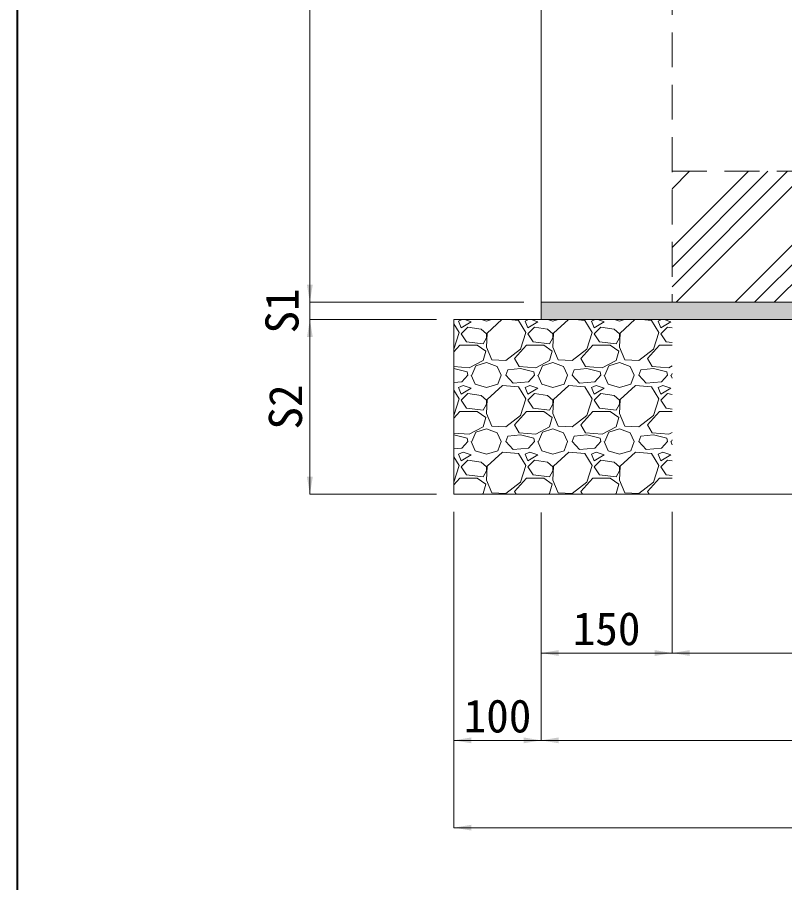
# Model space of a CAD drawing. Units: millimetres at full size. Extents: x 77366 to 106166, y -28085 to 6898.
# Drawn here: x 95666 to 96545, y -4414 to -3423 of the extents above; entities that cross this region are included whole.
import ezdxf
from ezdxf.enums import TextEntityAlignment as Align

# ---------------------------------------------------------------- set-up
doc = ezdxf.new("R2010")
doc.units = ezdxf.units.MM
doc.header["$LTSCALE"] = 50
doc.linetypes.add('USER2', pattern=[1.2, 0.8, -0.4])
for name, color, linetype, lineweight in [('ハッチング', 7, 'Continuous', 9), ('図枠', 7, 'Continuous', 5), ('基礎', 7, 'Continuous', 5), ('寸法線', 7, 'Continuous', 13), ('本体', 2, 'Continuous', 20)]:
    doc.layers.add(name, color=color, linetype=linetype, lineweight=lineweight)
doc.layers.add('モルタル', color=7, linetype='Continuous')
doc.styles.add('ＭＳ ゴシック', font='')
doc.styles.get('ＭＳ ゴシック').set_extended_font_data('MS Gothic')

# ---------------------------------------------------------------- blocks, each defined once
blk = doc.blocks.new('filled_arrow')
at = {"color": 0, "linetype": 'Continuous', "lineweight": -2}
blk.add_solid([(7.5, 1.25), (0, 0), (7.5, -1.25)], dxfattribs=at)

msp = doc.modelspace()

# ---------------------------------------------------------------- hatches: boundary and pattern name
at = {"layer": 'ハッチング'}
h = msp.add_hatch(dxfattribs=at)
h.set_pattern_fill('USER', color=256, style=0, pattern_type=2)
h.set_pattern_definition([(45, (17075.25, -6515.69), (-67.35192, 67.35192), []), (45, (17097.7, -6515.69), (-67.35192, 67.35192), []), (45, (17120.15, -6515.69), (-67.35192, 67.35192), []), (45, (17142.6, -6515.69), (-67.35192, 67.35192), [])])
h.paths.add_polyline_path([(96416.05, -3599.22), (96416.05, -3749.22), (96916.05, -3749.22), (96916.05, -3599.22)])
at = {"layer": 'モルタル'}
msp.add_hatch(color=256, dxfattribs=at).paths.add_polyline_path([(96266.05, -3749.22), (96266.05, -3769.22), (97066.05, -3769.22), (97066.05, -3749.22)])

# ---------------------------------------------------------------- linework, layer by layer
at = {"layer": '図枠', "lineweight": 40}
msp.add_line((95665.8, -1525.36), (95665.8, -7065.36), dxfattribs=at)
at = {"layer": '基礎', "color": 3, "lineweight": 20}
for p, q in [((96166.05, -3769.22), (96166.05, -3969.22)), ((96166.05, -3769.22), (97166.05, -3769.22)), ((96166.05, -3969.22), (97166.05, -3969.22))]:
    msp.add_line(p, q, dxfattribs=at)
at = {"layer": '基礎'}
for p, q in [((96172.16, -3783.88), (96166.05, -3773.88)), ((96175.36, -3769.22), (96171.4, -3770.92)), ((96171.4, -3770.92), (96174.44, -3778.54)), ((96174.44, -3778.54), (96185.87, -3771.69)), ((96185.87, -3771.69), (96178.49, -3769.22)), ((96197.62, -3769.22), (96203.4, -3770.92)), ((96203.4, -3770.92), (96209.18, -3769.22)), ((96221.05, -3769.22), (96204.16, -3784.64)), ((96239.98, -3770.16), (96228.72, -3769.22)), ((96248.36, -3783.88), (96239.98, -3770.16)), ((96251.56, -3769.22), (96247.6, -3770.92)), ((96247.6, -3770.92), (96250.64, -3778.54)), ((96250.64, -3778.54), (96262.07, -3771.69)), ((96262.07, -3771.69), (96254.69, -3769.22)), ((96273.82, -3769.22), (96279.6, -3770.92)), ((96279.6, -3770.92), (96285.38, -3769.22)), ((96297.25, -3769.22), (96280.36, -3784.64)), ((96316.18, -3770.16), (96304.92, -3769.22)), ((96324.56, -3783.88), (96316.18, -3770.16)), ((96327.76, -3769.22), (96323.8, -3770.92)), ((96323.8, -3770.92), (96326.84, -3778.54)), ((96326.84, -3778.54), (96338.27, -3771.69)), ((96338.27, -3771.69), (96330.89, -3769.22)), ((96350.02, -3769.22), (96355.8, -3770.92)), ((96355.8, -3770.92), (96361.58, -3769.22)), ((96373.45, -3769.22), (96356.56, -3784.64)), ((96392.38, -3770.16), (96381.12, -3769.22)), ((96400.76, -3783.88), (96392.38, -3770.16)), ((96403.96, -3769.22), (96400, -3770.92)), ((96400, -3770.92), (96403.04, -3778.54)), ((96403.04, -3778.54), (96414.47, -3771.69)), ((96414.47, -3771.69), (96407.09, -3769.22)), ((96166.06, -3802.93), (96172.16, -3783.88)), ((96182.06, -3777.78), (96174.44, -3785.4)), ((96174.44, -3785.4), (96180.54, -3794.55)), ((96197.3, -3780.07), (96182.06, -3777.78)), ((96203.4, -3785.4), (96197.3, -3780.07)), ((96204.16, -3784.64), (96203.4, -3800.64)), ((96203.4, -3789.97), (96203.4, -3785.4)), ((96242.26, -3802.93), (96248.36, -3783.88)), ((96258.26, -3777.78), (96250.64, -3785.4)), ((96250.64, -3785.4), (96256.74, -3794.55)), ((96273.5, -3780.07), (96258.26, -3777.78)), ((96279.6, -3785.4), (96273.5, -3780.07)), ((96280.36, -3784.64), (96279.6, -3800.64)), ((96279.6, -3789.97), (96279.6, -3785.4)), ((96318.46, -3802.93), (96324.56, -3783.88)), ((96334.46, -3777.78), (96326.84, -3785.4)), ((96326.84, -3785.4), (96332.94, -3794.55)), ((96349.7, -3780.07), (96334.46, -3777.78)), ((96355.8, -3785.4), (96349.7, -3780.07)), ((96356.56, -3784.64), (96355.8, -3800.64)), ((96355.8, -3789.97), (96355.8, -3785.4)), ((96394.66, -3802.93), (96400.76, -3783.88)), ((96410.66, -3777.78), (96403.04, -3785.4)), ((96403.04, -3785.4), (96409.14, -3794.55)), ((96416.05, -3778.59), (96410.66, -3777.78)), ((96180.54, -3794.55), (96199.59, -3796.83)), ((96199.59, -3796.83), (96203.4, -3789.97)), ((96256.74, -3794.55), (96275.79, -3796.83)), ((96275.79, -3796.83), (96279.6, -3789.97)), ((96332.94, -3794.55), (96351.99, -3796.83)), ((96351.99, -3796.83), (96355.8, -3789.97)), ((96409.14, -3794.55), (96416.05, -3795.37)), ((96166.05, -3805.99), (96172.92, -3798.36)), ((96166.05, -3802.94), (96166.06, -3802.93)), ((96172.92, -3798.36), (96192.73, -3798.36)), ((96192.73, -3798.36), (96202.64, -3805.21)), ((96202.64, -3805.21), (96199.59, -3815.88)), ((96203.4, -3800.64), (96209.5, -3815.12)), ((96225.5, -3815.88), (96242.26, -3802.93)), ((96235.4, -3813.6), (96249.12, -3798.36)), ((96249.12, -3798.36), (96268.93, -3798.36)), ((96268.93, -3798.36), (96278.84, -3805.21)), ((96278.84, -3805.21), (96275.79, -3815.88)), ((96279.6, -3800.64), (96285.7, -3815.12)), ((96301.7, -3815.88), (96318.46, -3802.93)), ((96311.6, -3813.6), (96325.32, -3798.36)), ((96325.32, -3798.36), (96345.13, -3798.36)), ((96345.13, -3798.36), (96355.04, -3805.21)), ((96355.04, -3805.21), (96351.99, -3815.88)), ((96355.8, -3800.64), (96361.9, -3815.12)), ((96377.9, -3815.88), (96394.66, -3802.93)), ((96387.8, -3813.6), (96401.52, -3798.36)), ((96401.52, -3798.36), (96416.05, -3798.36)), ((96209.5, -3815.12), (96225.5, -3815.88)), ((96240.74, -3822.74), (96235.4, -3813.6)), ((96285.7, -3815.12), (96301.7, -3815.88)), ((96316.94, -3822.74), (96311.6, -3813.6)), ((96361.9, -3815.12), (96377.9, -3815.88)), ((96393.14, -3822.74), (96387.8, -3813.6)), ((96183.59, -3824.26), (96166.05, -3822.86)), ((96166.06, -3825.03), (96166.05, -3825.03)), ((96181.3, -3828.84), (96166.06, -3825.03)), ((96199.59, -3815.88), (96183.59, -3824.26)), ((96186.64, -3832.65), (96191.21, -3821.98)), ((96191.21, -3821.98), (96203.4, -3818.17)), ((96203.4, -3818.17), (96215.59, -3822.74)), ((96215.59, -3822.74), (96220.16, -3832.65)), ((96242.26, -3825.03), (96227.78, -3826.55)), ((96259.79, -3824.26), (96240.74, -3822.74)), ((96257.5, -3828.84), (96242.26, -3825.03)), ((96275.79, -3815.88), (96259.79, -3824.26)), ((96262.84, -3832.65), (96267.41, -3821.98)), ((96267.41, -3821.98), (96279.6, -3818.17)), ((96279.6, -3818.17), (96291.79, -3822.74)), ((96291.79, -3822.74), (96296.36, -3832.65)), ((96318.46, -3825.03), (96303.98, -3826.55)), ((96335.99, -3824.26), (96316.94, -3822.74)), ((96333.7, -3828.84), (96318.46, -3825.03)), ((96351.99, -3815.88), (96335.99, -3824.26)), ((96339.04, -3832.65), (96343.61, -3821.98)), ((96343.61, -3821.98), (96355.8, -3818.17)), ((96355.8, -3818.17), (96367.99, -3822.74)), ((96367.99, -3822.74), (96372.56, -3832.65)), ((96394.66, -3825.03), (96380.18, -3826.55)), ((96412.19, -3824.26), (96393.14, -3822.74)), ((96409.9, -3828.84), (96394.66, -3825.03)), ((96416.05, -3822.24), (96412.19, -3824.26)), ((96182.06, -3832.65), (96175.21, -3840.27)), ((96182.06, -3832.65), (96181.3, -3828.84)), ((96185.87, -3832.65), (96190.45, -3843.31)), ((96216.35, -3843.31), (96220.16, -3832.65)), ((96225.5, -3832.65), (96227.78, -3826.55)), ((96233.88, -3841.79), (96225.5, -3832.65)), ((96258.26, -3832.65), (96251.41, -3840.27)), ((96258.26, -3832.65), (96257.5, -3828.84)), ((96262.07, -3832.65), (96266.65, -3843.31)), ((96292.55, -3843.31), (96296.36, -3832.65)), ((96301.7, -3832.65), (96303.98, -3826.55)), ((96310.08, -3841.79), (96301.7, -3832.65)), ((96334.46, -3832.65), (96327.61, -3840.27)), ((96334.46, -3832.65), (96333.7, -3828.84)), ((96338.27, -3832.65), (96342.85, -3843.31)), ((96368.75, -3843.31), (96372.56, -3832.65)), ((96377.9, -3832.65), (96380.18, -3826.55)), ((96386.28, -3841.79), (96377.9, -3832.65)), ((96410.66, -3832.65), (96403.81, -3840.27)), ((96410.66, -3832.65), (96409.9, -3828.84)), ((96414.47, -3832.65), (96416.05, -3836.32)), ((96415.24, -3832.65), (96416.05, -3830.75)), ((96175.21, -3840.27), (96166.05, -3841.06)), ((96176.73, -3844.84), (96171.4, -3847.12)), ((96185.87, -3847.89), (96176.73, -3844.84)), ((96190.45, -3843.31), (96203.4, -3847.12)), ((96203.4, -3847.12), (96216.35, -3843.31)), ((96221.69, -3844.84), (96204.16, -3860.84)), ((96239.98, -3846.36), (96221.69, -3844.84)), ((96251.41, -3840.27), (96233.88, -3841.79)), ((96252.93, -3844.84), (96247.6, -3847.12)), ((96262.07, -3847.89), (96252.93, -3844.84)), ((96266.65, -3843.31), (96279.6, -3847.12)), ((96279.6, -3847.12), (96292.55, -3843.31)), ((96297.89, -3844.84), (96280.36, -3860.84)), ((96316.18, -3846.36), (96297.89, -3844.84)), ((96327.61, -3840.27), (96310.08, -3841.79)), ((96329.13, -3844.84), (96323.8, -3847.12)), ((96338.27, -3847.89), (96329.13, -3844.84)), ((96342.85, -3843.31), (96355.8, -3847.12)), ((96355.8, -3847.12), (96368.75, -3843.31)), ((96374.09, -3844.84), (96356.56, -3860.84)), ((96392.38, -3846.36), (96374.09, -3844.84)), ((96403.81, -3840.27), (96386.28, -3841.79)), ((96405.33, -3844.84), (96400, -3847.12)), ((96414.47, -3847.89), (96405.33, -3844.84)), ((96172.16, -3860.08), (96166.05, -3850.08)), ((96171.4, -3847.12), (96174.44, -3854.74)), ((96174.44, -3854.74), (96185.87, -3847.89)), ((96182.06, -3853.98), (96174.44, -3861.6)), ((96197.3, -3856.27), (96182.06, -3853.98)), ((96248.36, -3860.08), (96239.98, -3846.36)), ((96247.6, -3847.12), (96250.64, -3854.74)), ((96250.64, -3854.74), (96262.07, -3847.89)), ((96258.26, -3853.98), (96250.64, -3861.6)), ((96273.5, -3856.27), (96258.26, -3853.98)), ((96324.56, -3860.08), (96316.18, -3846.36)), ((96323.8, -3847.12), (96326.84, -3854.74)), ((96326.84, -3854.74), (96338.27, -3847.89)), ((96334.46, -3853.98), (96326.84, -3861.6)), ((96349.7, -3856.27), (96334.46, -3853.98)), ((96400.76, -3860.08), (96392.38, -3846.36)), ((96400, -3847.12), (96403.04, -3854.74)), ((96403.04, -3854.74), (96414.47, -3847.89)), ((96410.66, -3853.98), (96403.04, -3861.6)), ((96416.05, -3854.79), (96410.66, -3853.98)), ((96166.06, -3879.13), (96172.16, -3860.08)), ((96174.44, -3861.6), (96180.54, -3870.75)), ((96203.4, -3861.6), (96197.3, -3856.27)), ((96204.16, -3860.84), (96203.4, -3876.84)), ((96203.4, -3866.17), (96203.4, -3861.6)), ((96242.26, -3879.13), (96248.36, -3860.08)), ((96250.64, -3861.6), (96256.74, -3870.75)), ((96279.6, -3861.6), (96273.5, -3856.27)), ((96280.36, -3860.84), (96279.6, -3876.84)), ((96279.6, -3866.17), (96279.6, -3861.6)), ((96318.46, -3879.13), (96324.56, -3860.08)), ((96326.84, -3861.6), (96332.94, -3870.75)), ((96355.8, -3861.6), (96349.7, -3856.27)), ((96356.56, -3860.84), (96355.8, -3876.84)), ((96355.8, -3866.17), (96355.8, -3861.6)), ((96394.66, -3879.13), (96400.76, -3860.08)), ((96403.04, -3861.6), (96409.14, -3870.75)), ((96166.05, -3882.19), (96172.92, -3874.56)), ((96172.92, -3874.56), (96192.73, -3874.56)), ((96180.54, -3870.75), (96199.59, -3873.03)), ((96192.73, -3874.56), (96202.64, -3881.41)), ((96199.59, -3873.03), (96203.4, -3866.17)), ((96235.4, -3889.8), (96249.12, -3874.56)), ((96249.12, -3874.56), (96268.93, -3874.56)), ((96256.74, -3870.75), (96275.79, -3873.03)), ((96268.93, -3874.56), (96278.84, -3881.41)), ((96275.79, -3873.03), (96279.6, -3866.17)), ((96311.6, -3889.8), (96325.32, -3874.56)), ((96325.32, -3874.56), (96345.13, -3874.56)), ((96332.94, -3870.75), (96351.99, -3873.03)), ((96345.13, -3874.56), (96355.04, -3881.41)), ((96351.99, -3873.03), (96355.8, -3866.17)), ((96387.8, -3889.8), (96401.52, -3874.56)), ((96401.52, -3874.56), (96416.05, -3874.56)), ((96409.14, -3870.75), (96416.05, -3871.57)), ((96166.05, -3879.14), (96166.06, -3879.13)), ((96202.64, -3881.41), (96199.59, -3892.08)), ((96203.4, -3876.84), (96209.5, -3891.32)), ((96225.5, -3892.08), (96242.26, -3879.13)), ((96278.84, -3881.41), (96275.79, -3892.08)), ((96279.6, -3876.84), (96285.7, -3891.32)), ((96301.7, -3892.08), (96318.46, -3879.13)), ((96355.04, -3881.41), (96351.99, -3892.08)), ((96355.8, -3876.84), (96361.9, -3891.32)), ((96377.9, -3892.08), (96394.66, -3879.13)), ((96199.59, -3892.08), (96183.59, -3900.46)), ((96191.21, -3898.18), (96203.4, -3894.37)), ((96203.4, -3894.37), (96215.59, -3898.94)), ((96209.5, -3891.32), (96225.5, -3892.08)), ((96240.74, -3898.94), (96235.4, -3889.8)), ((96275.79, -3892.08), (96259.79, -3900.46)), ((96267.41, -3898.18), (96279.6, -3894.37)), ((96279.6, -3894.37), (96291.79, -3898.94)), ((96285.7, -3891.32), (96301.7, -3892.08)), ((96316.94, -3898.94), (96311.6, -3889.8)), ((96351.99, -3892.08), (96335.99, -3900.46)), ((96343.61, -3898.18), (96355.8, -3894.37)), ((96355.8, -3894.37), (96367.99, -3898.94)), ((96361.9, -3891.32), (96377.9, -3892.08)), ((96393.14, -3898.94), (96387.8, -3889.8)), ((96183.59, -3900.46), (96166.05, -3899.06)), ((96166.06, -3901.23), (96166.05, -3901.23)), ((96181.3, -3905.04), (96166.06, -3901.23)), ((96186.64, -3908.85), (96191.21, -3898.18)), ((96215.59, -3898.94), (96220.16, -3908.85)), ((96225.5, -3908.85), (96227.78, -3902.75)), ((96242.26, -3901.23), (96227.78, -3902.75)), ((96259.79, -3900.46), (96240.74, -3898.94)), ((96257.5, -3905.04), (96242.26, -3901.23)), ((96262.84, -3908.85), (96267.41, -3898.18)), ((96291.79, -3898.94), (96296.36, -3908.85)), ((96301.7, -3908.85), (96303.98, -3902.75)), ((96318.46, -3901.23), (96303.98, -3902.75)), ((96335.99, -3900.46), (96316.94, -3898.94)), ((96333.7, -3905.04), (96318.46, -3901.23)), ((96339.04, -3908.85), (96343.61, -3898.18)), ((96367.99, -3898.94), (96372.56, -3908.85)), ((96377.9, -3908.85), (96380.18, -3902.75)), ((96394.66, -3901.23), (96380.18, -3902.75)), ((96412.19, -3900.46), (96393.14, -3898.94)), ((96409.9, -3905.04), (96394.66, -3901.23)), ((96416.05, -3898.44), (96412.19, -3900.46)), ((96182.06, -3908.85), (96175.21, -3916.47)), ((96182.06, -3908.85), (96181.3, -3905.04)), ((96185.87, -3908.85), (96190.45, -3919.51)), ((96216.35, -3919.51), (96220.16, -3908.85)), ((96233.88, -3917.99), (96225.5, -3908.85)), ((96258.26, -3908.85), (96251.41, -3916.47)), ((96258.26, -3908.85), (96257.5, -3905.04)), ((96262.07, -3908.85), (96266.65, -3919.51)), ((96292.55, -3919.51), (96296.36, -3908.85)), ((96310.08, -3917.99), (96301.7, -3908.85)), ((96334.46, -3908.85), (96327.61, -3916.47)), ((96334.46, -3908.85), (96333.7, -3905.04)), ((96338.27, -3908.85), (96342.85, -3919.51)), ((96368.75, -3919.51), (96372.56, -3908.85)), ((96386.28, -3917.99), (96377.9, -3908.85)), ((96410.66, -3908.85), (96403.81, -3916.47)), ((96410.66, -3908.85), (96409.9, -3905.04)), ((96414.47, -3908.85), (96416.05, -3912.52)), ((96415.24, -3908.85), (96416.05, -3906.95)), ((96175.21, -3916.47), (96166.05, -3917.26)), ((96176.73, -3921.04), (96171.4, -3923.32)), ((96171.4, -3923.32), (96174.44, -3930.94)), ((96174.44, -3930.94), (96185.87, -3924.09)), ((96185.87, -3924.09), (96176.73, -3921.04)), ((96190.45, -3919.51), (96203.4, -3923.32)), ((96203.4, -3923.32), (96216.35, -3919.51)), ((96221.69, -3921.04), (96204.16, -3937.04)), ((96239.98, -3922.56), (96221.69, -3921.04)), ((96251.41, -3916.47), (96233.88, -3917.99)), ((96248.36, -3936.28), (96239.98, -3922.56)), ((96252.93, -3921.04), (96247.6, -3923.32)), ((96247.6, -3923.32), (96250.64, -3930.94)), ((96250.64, -3930.94), (96262.07, -3924.09)), ((96262.07, -3924.09), (96252.93, -3921.04)), ((96266.65, -3919.51), (96279.6, -3923.32)), ((96279.6, -3923.32), (96292.55, -3919.51)), ((96297.89, -3921.04), (96280.36, -3937.04)), ((96316.18, -3922.56), (96297.89, -3921.04)), ((96327.61, -3916.47), (96310.08, -3917.99)), ((96324.56, -3936.28), (96316.18, -3922.56)), ((96329.13, -3921.04), (96323.8, -3923.32)), ((96323.8, -3923.32), (96326.84, -3930.94)), ((96326.84, -3930.94), (96338.27, -3924.09)), ((96338.27, -3924.09), (96329.13, -3921.04)), ((96342.85, -3919.51), (96355.8, -3923.32)), ((96355.8, -3923.32), (96368.75, -3919.51)), ((96374.09, -3921.04), (96356.56, -3937.04)), ((96392.38, -3922.56), (96374.09, -3921.04)), ((96403.81, -3916.47), (96386.28, -3917.99)), ((96400.76, -3936.28), (96392.38, -3922.56)), ((96405.33, -3921.04), (96400, -3923.32)), ((96400, -3923.32), (96403.04, -3930.94)), ((96403.04, -3930.94), (96414.47, -3924.09)), ((96414.47, -3924.09), (96405.33, -3921.04)), ((96172.16, -3936.28), (96166.05, -3926.28)), ((96182.06, -3930.18), (96174.44, -3937.8)), ((96197.3, -3932.47), (96182.06, -3930.18)), ((96203.4, -3937.8), (96197.3, -3932.47)), ((96258.26, -3930.18), (96250.64, -3937.8)), ((96273.5, -3932.47), (96258.26, -3930.18)), ((96279.6, -3937.8), (96273.5, -3932.47)), ((96334.46, -3930.18), (96326.84, -3937.8)), ((96349.7, -3932.47), (96334.46, -3930.18)), ((96355.8, -3937.8), (96349.7, -3932.47)), ((96410.66, -3930.18), (96403.04, -3937.8)), ((96416.05, -3930.99), (96410.66, -3930.18)), ((96166.06, -3955.33), (96172.16, -3936.28)), ((96174.44, -3937.8), (96180.54, -3946.95)), ((96199.59, -3949.23), (96203.4, -3942.37)), ((96204.16, -3937.04), (96203.4, -3953.04)), ((96203.4, -3942.37), (96203.4, -3937.8)), ((96242.26, -3955.33), (96248.36, -3936.28)), ((96250.64, -3937.8), (96256.74, -3946.95)), ((96275.79, -3949.23), (96279.6, -3942.37)), ((96280.36, -3937.04), (96279.6, -3953.04)), ((96279.6, -3942.37), (96279.6, -3937.8)), ((96318.46, -3955.33), (96324.56, -3936.28)), ((96326.84, -3937.8), (96332.94, -3946.95)), ((96351.99, -3949.23), (96355.8, -3942.37)), ((96356.56, -3937.04), (96355.8, -3953.04)), ((96355.8, -3942.37), (96355.8, -3937.8)), ((96394.66, -3955.33), (96400.76, -3936.28)), ((96403.04, -3937.8), (96409.14, -3946.95)), ((96166.05, -3958.39), (96172.92, -3950.76)), ((96172.92, -3950.76), (96192.73, -3950.76)), ((96180.54, -3946.95), (96199.59, -3949.23)), ((96192.73, -3950.76), (96202.64, -3957.61)), ((96203.4, -3953.04), (96209.5, -3967.52)), ((96235.4, -3966), (96249.12, -3950.76)), ((96249.12, -3950.76), (96268.93, -3950.76)), ((96256.74, -3946.95), (96275.79, -3949.23)), ((96268.93, -3950.76), (96278.84, -3957.61)), ((96279.6, -3953.04), (96285.7, -3967.52)), ((96311.6, -3966), (96325.32, -3950.76)), ((96325.32, -3950.76), (96345.13, -3950.76)), ((96332.94, -3946.95), (96351.99, -3949.23)), ((96345.13, -3950.76), (96355.04, -3957.61)), ((96355.8, -3953.04), (96361.9, -3967.52)), ((96387.8, -3966), (96401.52, -3950.76)), ((96401.52, -3950.76), (96416.05, -3950.76)), ((96409.14, -3946.95), (96416.05, -3947.77)), ((96166.05, -3955.34), (96166.06, -3955.33)), ((96202.64, -3957.61), (96199.59, -3968.28)), ((96225.5, -3968.28), (96242.26, -3955.33)), ((96278.84, -3957.61), (96275.79, -3968.28)), ((96301.7, -3968.28), (96318.46, -3955.33)), ((96355.04, -3957.61), (96351.99, -3968.28)), ((96377.9, -3968.28), (96394.66, -3955.33)), ((96199.59, -3968.28), (96197.79, -3969.22)), ((96209.5, -3967.52), (96225.5, -3968.28)), ((96237.29, -3969.22), (96235.4, -3966)), ((96275.79, -3968.28), (96273.99, -3969.22)), ((96285.7, -3967.52), (96301.7, -3968.28)), ((96313.49, -3969.22), (96311.6, -3966)), ((96351.99, -3968.28), (96350.19, -3969.22)), ((96361.9, -3967.52), (96377.9, -3968.28)), ((96389.69, -3969.22), (96387.8, -3966))]:
    msp.add_line(p, q, dxfattribs=at)
at = {"layer": '寸法線'}
for p, q in [((96001.05, -3749.22), (96001.05, -2649.22)), ((96001.05, -3709.22), (96001.05, -3809.22)), ((96246.05, -3749.22), (96001.05, -3749.22)), ((96246.05, -3749.22), (96001.05, -3749.22)), ((96146.05, -3769.22), (96001.05, -3769.22)), ((96001.05, -3769.22), (96001.05, -3969.22)), ((96146.05, -3769.22), (96001.05, -3769.22)), ((96146.05, -3969.22), (96001.05, -3969.22)), ((96166.05, -3989.22), (96166.05, -4251.01)), ((96166.05, -3989.22), (96166.05, -4351.01)), ((96266.05, -3990.12), (96266.05, -4151.01)), ((96266.05, -3990.12), (96266.05, -4251.01)), ((96266.05, -3990.12), (96266.05, -4251.01)), ((96416.05, -3989.22), (96416.05, -4151.01)), ((96416.05, -3989.22), (96416.05, -4151.01)), ((96266.05, -4151.01), (96416.05, -4151.01)), ((96416.05, -4151.01), (96916.05, -4151.01)), ((96266.05, -4251.01), (96166.05, -4251.01)), ((96266.05, -4251.01), (97066.05, -4251.01)), ((96166.05, -4351.01), (97166.05, -4351.01))]:
    msp.add_line(p, q, dxfattribs=at)
at = {"layer": '本体'}
for p, q in [((96266.05, -2655.22), (96266.05, -3749.22)), ((96266.05, -3749.22), (96266.05, -3769.22)), ((96266.05, -3749.22), (97066.05, -3749.22))]:
    msp.add_line(p, q, dxfattribs=at)
at = {"layer": '本体', "linetype": 'USER2', "lineweight": 9}
for p, q in [((96416.05, -2720.22), (96416.05, -3749.22)), ((96416.05, -3599.22), (96916.05, -3599.22))]:
    msp.add_line(p, q, dxfattribs=at)

# ---------------------------------------------------------------- block references
at = {"layer": '寸法線', "xscale": 2.67, "yscale": 2.67}
for p, rotation in [((96001.05, -3749.22), 90), ((96001.05, -3749.22), 90), ((96001.05, -3769.22), 270), ((96001.05, -3769.22), 270), ((96001.05, -3969.22), 90), ((96416.05, -4151.01), 180), ((96266.05, -4251.01), 180)]:
    msp.add_blockref('filled_arrow', p, dxfattribs=dict(at, rotation=rotation))
for p in [(96266.05, -4151.01), (96416.05, -4151.01), (96166.05, -4251.01), (96266.05, -4251.01), (96166.05, -4351.01)]:
    msp.add_blockref('filled_arrow', p, dxfattribs=at)

# ---------------------------------------------------------------- texts
at = {"layer": '寸法線', "style": 'ＭＳ ゴシック'}
for s, p in [('S1', (95969.05, -3759.22)), ('S2', (95973.05, -3869.22))]:
    msp.add_text(s, height=37.98, rotation=90, dxfattribs=at).set_placement(p, align=Align.MIDDLE_CENTER)
for s, p in [('150', (96341.05, -4123.01)), ('100', (96216.05, -4223.01))]:
    msp.add_text(s, height=37.98, dxfattribs=at).set_placement(p, align=Align.MIDDLE_CENTER)

doc.saveas('drawing.dxf')
